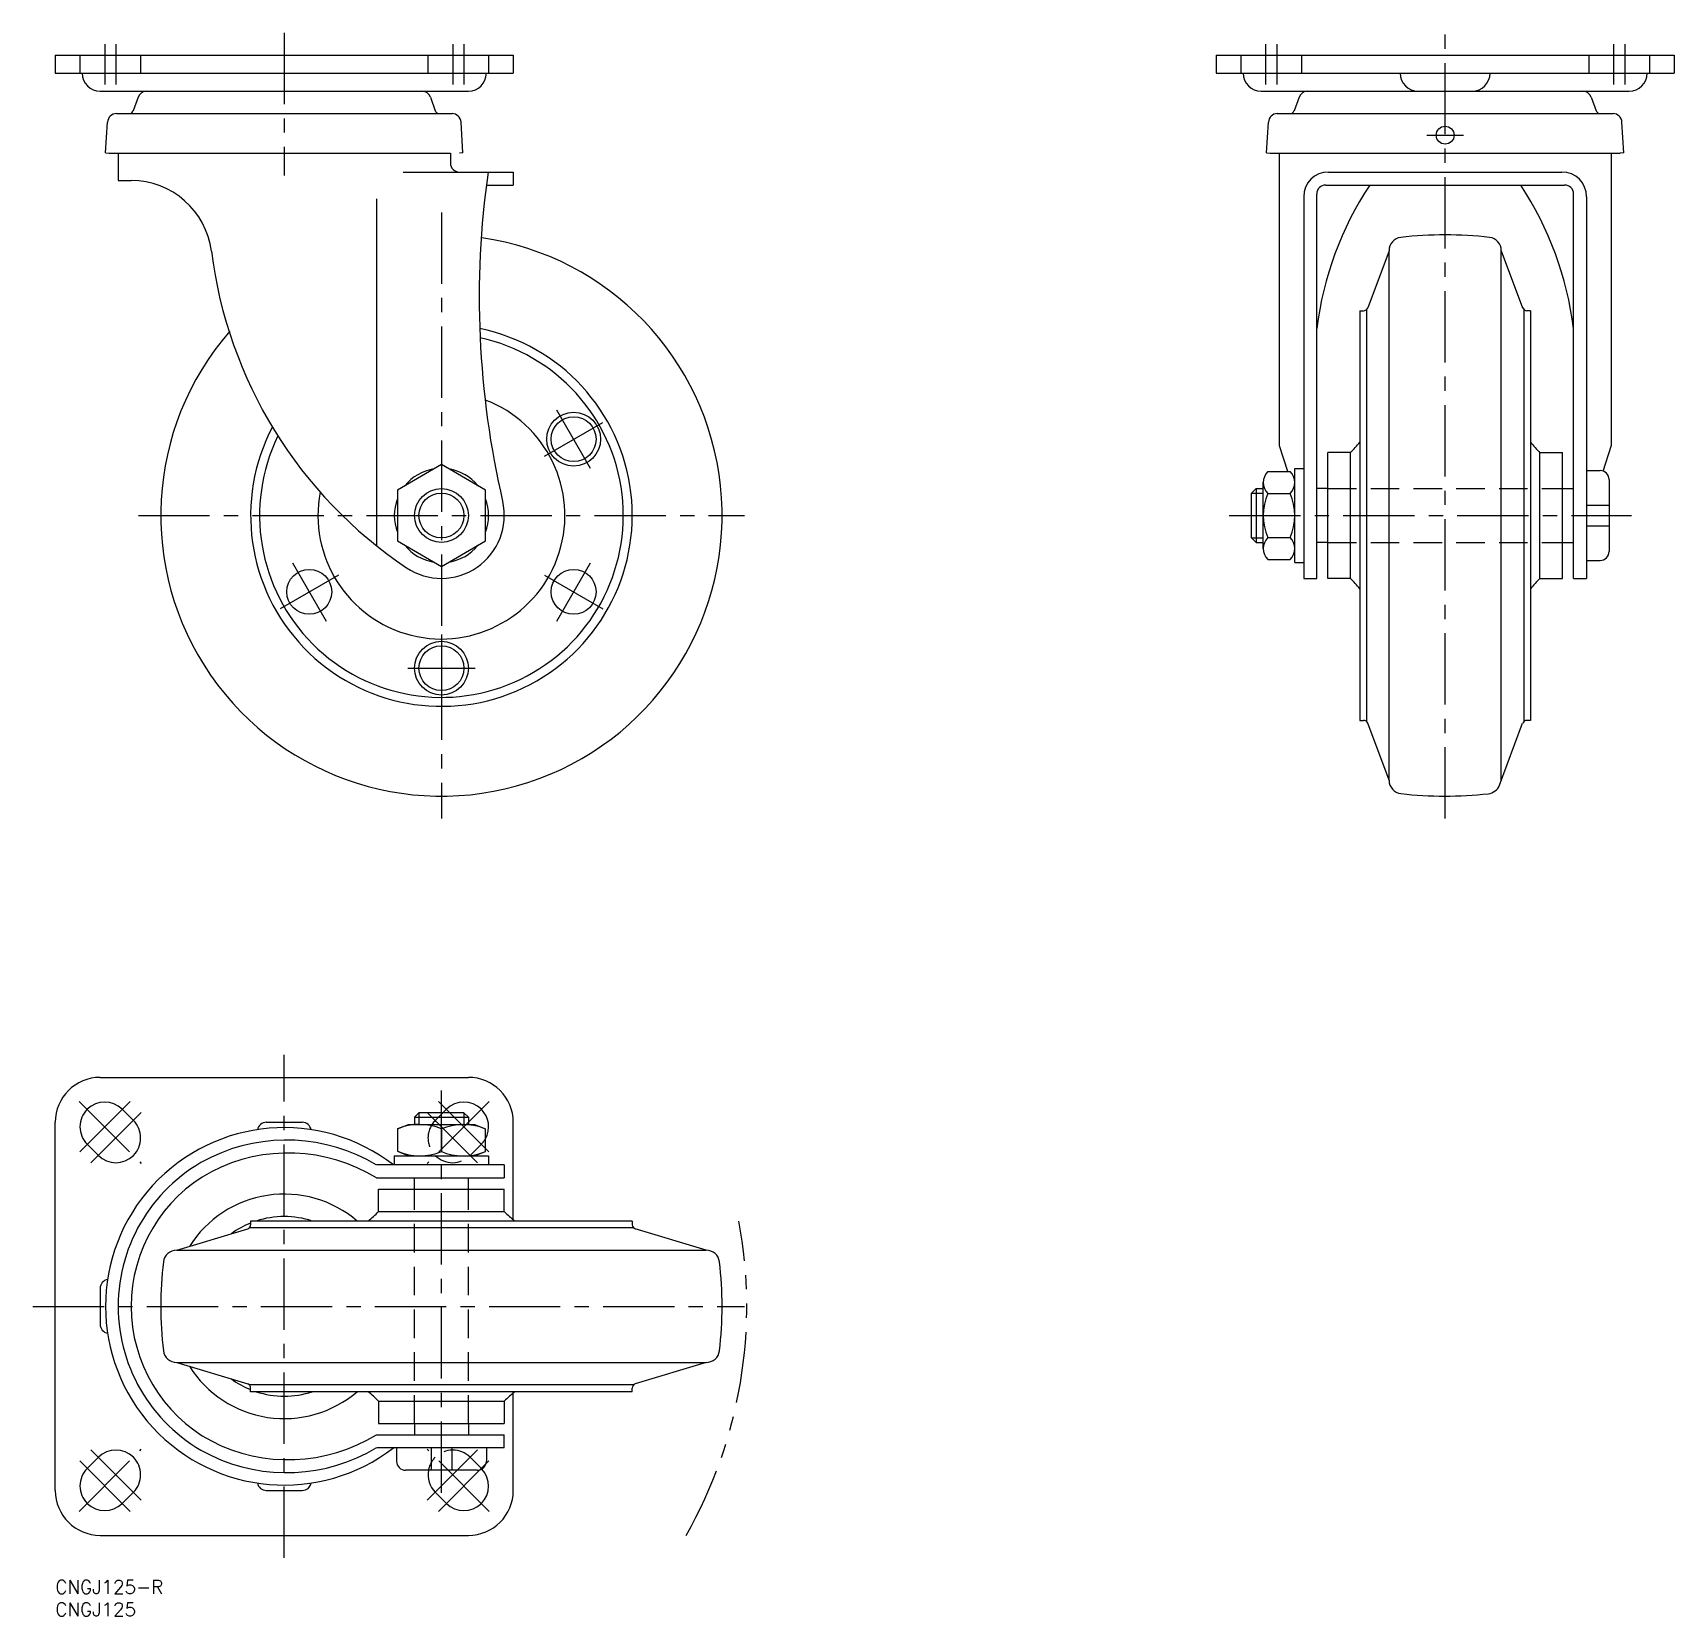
# Model space of a CAD drawing. Extents: x -5 to 361, y -8 to 345.
import ezdxf

# ---------------------------------------------------------------- set-up
doc = ezdxf.new("R2010")
doc.units = 0
doc.header["$LTSCALE"] = 0.5
for name, pattern in [('CENTER', [50.8, 31.75, -6.35, 6.35, -6.35]), ('DASHED', [19.05, 12.7, -6.35]), ('PHANTOM', [63.5, 31.75, -6.35, 6.35, -6.35, 6.35, -6.35])]:
    doc.linetypes.add(name, pattern=pattern)
doc.layers.get('0').update_dxf_attribs({"linetype": 'CONTINUOUS'})
for name, color, linetype in [('MSM_CENTER', 1, 'CENTER'), ('MSM_CONTINUOUS', 7, 'CONTINUOUS'), ('MSM_DASHED', 4, 'DASHED'), ('MSM_IMAGINARY', 6, 'PHANTOM'), ('MSM_NARROW', 5, 'CONTINUOUS'), ('MSM_PART_NUMBER', 7, 'CONTINUOUS')]:
    doc.layers.add(name, color=color, linetype=linetype)
doc.styles.get("Standard").update_dxf_attribs({"font": 'txt.shx', "height": 3, "bigfont": 'bigfont.shx'})

# ---------------------------------------------------------------- blocks, each defined once
blk = doc.blocks.new('*U2')
at = {"layer": 'MSM_PART_NUMBER'}
blk.add_text('CNGJ125-R', height=3, dxfattribs=at).set_placement((0, -3))
blk = doc.blocks.new('*U3')
at = {"layer": 'MSM_PART_NUMBER'}
blk.add_text('CNGJ125', height=3, dxfattribs=at).set_placement((0, -8))

msp = doc.modelspace()

# ---------------------------------------------------------------- linework, layer by layer
for centre, radius, start, end in [((283.53, 308.13), 5.5, 90, 180), ((282.93, 308.73), 2, 90, 180), ((55, 100), 2, 10.0253, 90), ((55, 22), 2, 270, 349.9747)]:
    msp.add_arc(centre, radius, start, end)
at = {"layer": 'MSM_CENTER'}
for p, q in [((51, 344.63), (51, 312.83)), ((309.53, 169.63), (309.53, 344.63)), ((11, 342.13), (11, 333.13)), ((13.5, 342.13), (13.5, 333.13)), ((88.5, 342.13), (88.5, 333.13)), ((91, 342.13), (91, 333.13)), ((269.53, 342.13), (269.53, 333.13)), ((272.03, 342.13), (272.03, 333.13)), ((347.03, 342.13), (347.03, 333.13)), ((349.53, 342.13), (349.53, 333.13)), ((305.47, 321.83), (313.65, 321.83)), ((86, 304.63), (86, 169.63)), ((119.19, 247.63), (111.69, 260.62)), ((108.95, 250.38), (121.94, 257.88)), ((18.5, 237.13), (153.5, 237.13)), ((261.43, 237.13), (351.03, 237.13)), ((63.05, 223.88), (50.06, 216.38)), ((52.81, 226.62), (60.31, 213.63)), ((108.95, 223.88), (121.94, 216.38)), ((111.69, 213.63), (119.19, 226.62)), ((86, 210.63), (86, 195.63)), ((78.5, 203.13), (93.5, 203.13)), ((51, 5), (51, 117)), ((16.66, 106.66), (5.34, 95.34)), ((5.34, 106.66), (19.16, 92.84)), ((96.66, 106.66), (82.84, 92.84)), ((85.34, 106.66), (96.66, 95.34)), ((86, 19.5), (86, 109.1)), ((19.16, 104.16), (7.84, 92.84)), ((82.84, 104.16), (94.16, 92.84)), ((-5, 61), (153.5, 61)), ((5.34, 15.34), (19.16, 29.16)), ((16.66, 15.34), (5.34, 26.66)), ((19.16, 17.84), (7.84, 29.16)), ((82.84, 17.84), (94.16, 29.16)), ((96.66, 15.34), (82.84, 29.16)), ((85.34, 15.34), (96.66, 26.66))]:
    msp.add_line(p, q, dxfattribs=at)
at = {"layer": 'MSM_CONTINUOUS'}
for p, q in [((0, 339.63), (102, 339.63)), ((0, 339.63), (0, 335.63)), ((102, 339.63), (102, 335.63)), ((258.53, 339.63), (360.53, 339.63)), ((258.53, 339.63), (258.53, 335.63)), ((360.53, 339.63), (360.53, 335.63)), ((0, 335.63), (102, 335.63)), ((258.53, 335.63), (360.53, 335.63)), ((10, 331.63), (92, 331.63)), ((18.46, 330.3), (17.38, 327.29)), ((83.54, 330.3), (84.62, 327.29)), ((268.53, 331.63), (350.53, 331.63)), ((276.99, 330.3), (275.92, 327.29)), ((342.07, 330.3), (343.15, 327.29)), ((13.63, 326.63), (88.37, 326.63)), ((272.03, 326.63), (346.91, 326.63)), ((11.2, 317.88), (11.63, 324.75)), ((90.8, 317.88), (90.37, 324.75)), ((269.73, 317.88), (270.16, 324.75)), ((349.33, 317.88), (348.9, 324.75)), ((11.2, 317.88), (12, 317.83)), ((12, 317.83), (88, 317.83)), ((14, 317.83), (14, 311.73)), ((88, 317.83), (88, 315.63)), ((90.8, 317.88), (90, 317.83)), ((269.73, 317.88), (270.53, 317.83)), ((270.53, 317.83), (348.53, 317.83)), ((272.53, 317.83), (272.53, 252.69)), ((346.53, 317.83), (346.53, 252.69)), ((349.33, 317.88), (348.53, 317.83)), ((14, 311.73), (16.9, 311.73)), ((77.5, 313.63), (102, 313.63)), ((96, 310.73), (102, 310.73)), ((102, 313.63), (102, 310.73)), ((282.93, 310.73), (336.13, 310.73)), ((283.53, 313.63), (335.53, 313.63)), ((71.5, 307.63), (71.5, 230.42)), ((278.03, 308.13), (278.03, 223.13)), ((280.93, 223.13), (280.93, 308.73)), ((338.13, 223.13), (338.13, 308.73)), ((341.03, 308.13), (341.03, 223.13)), ((297.03, 296.09), (292.28, 283.4)), ((297.03, 178.17), (297.03, 296.09)), ((322.03, 296.09), (326.79, 283.4)), ((322.03, 178.17), (322.03, 296.09)), ((290.53, 282.75), (291.34, 282.75)), ((290.53, 282.75), (290.53, 191.51)), ((292.03, 283.03), (292.03, 191.23)), ((327.03, 283.03), (327.03, 191.23)), ((328.53, 282.75), (327.73, 282.75)), ((328.53, 282.75), (328.53, 191.51)), ((272.53, 252.69), (274.41, 247.03)), ((346.53, 252.69), (344.62, 246.94)), ((283.43, 223.13), (283.43, 251.13)), ((288.43, 251.13), (283.43, 251.13)), ((288.43, 223.13), (288.43, 251.13)), ((330.63, 223.13), (330.63, 251.13)), ((330.63, 251.13), (335.63, 251.13)), ((335.63, 223.13), (335.63, 251.13)), ((86, 248.46), (76.19, 242.79)), ((95.81, 242.79), (86, 248.46)), ((270.03, 246.93), (275.03, 246.94)), ((276.03, 226.63), (276.03, 247.63)), ((276.03, 247.63), (278.03, 247.63)), ((341.03, 247.13), (344.03, 247.13)), ((346.03, 245.13), (346.03, 229.13)), ((76.19, 242.79), (76.19, 231.46)), ((95.81, 231.46), (95.81, 242.79)), ((267.43, 243.13), (266.43, 242.13)), ((266.43, 232.13), (266.43, 242.13)), ((267.43, 243.13), (267.43, 231.13)), ((267.43, 243.13), (269.03, 243.13)), ((269.03, 229.77), (269.03, 244.48)), ((270.03, 242.04), (275.03, 242.04)), ((283.43, 243.13), (280.93, 243.13)), ((335.63, 243.13), (338.13, 243.13)), ((341.03, 239.41), (346.03, 239.41)), ((341.03, 234.84), (346.03, 234.84)), ((76.19, 231.46), (86, 225.8)), ((86, 225.8), (95.81, 231.46)), ((266.43, 232.13), (267.43, 231.13)), ((267.43, 231.13), (269.03, 231.13)), ((270.03, 232.22), (275.03, 232.22)), ((283.43, 231.13), (280.93, 231.13)), ((335.63, 231.13), (338.13, 231.13)), ((270.03, 227.33), (275.03, 227.32)), ((341.03, 227.13), (344.03, 227.13)), ((276.03, 226.63), (278.03, 226.63)), ((278.03, 223.13), (280.93, 223.13)), ((288.43, 223.13), (283.43, 223.13)), ((330.63, 223.13), (335.63, 223.13)), ((338.13, 223.13), (341.03, 223.13)), ((290.53, 191.51), (291.34, 191.51)), ((297.03, 178.17), (292.28, 190.86)), ((321.63, 177.1), (326.79, 190.86)), ((328.53, 191.51), (327.73, 191.51)), ((10, 112), (92, 112)), ((14.89, 104.89), (17.39, 102.39)), ((80, 103.1), (81, 104.1)), ((80, 103.1), (92, 103.1)), ((80, 103.1), (80, 101.5)), ((91, 104.1), (81, 104.1)), ((87.11, 104.89), (86.32, 104.1)), ((91, 104.1), (92, 103.1)), ((92, 103.1), (92, 101.5)), ((0, 20), (0, 102)), ((47, 102), (55, 102)), ((76.18, 100.56), (78.65, 101.5)), ((76.18, 100.56), (76.19, 95.55)), ((78.65, 101.5), (93.35, 101.5)), ((86, 100.5), (85.98, 95.5)), ((93.35, 101.5), (95.8, 100.5)), ((95.8, 95.5), (95.8, 100.5)), ((102, 80.28), (102, 102)), ((7.11, 97.11), (9.61, 94.61)), ((76.18, 95.55), (78.65, 94.5)), ((93.35, 94.5), (95.8, 95.5)), ((100, 92.5), (71.5, 92.5)), ((100, 92.5), (72, 92.5)), ((75.5, 94.5), (96.5, 94.5)), ((75.5, 94.5), (75.5, 92.5)), ((96.5, 94.5), (96.5, 92.5)), ((96.5, 94.5), (96.5, 92.5)), ((100, 92.5), (100, 89.6)), ((71.5, 89.6), (100, 89.6)), ((80, 87.1), (80, 89.6)), ((92, 87.1), (92, 89.6)), ((72, 87.1), (100, 87.1)), ((72, 82.1), (72, 87.1)), ((100, 82.1), (100, 87.1)), ((72, 82.1), (100, 82.1)), ((27.04, 73.5), (42.85, 78.26)), ((128.78, 78.5), (43.22, 78.5)), ((128.5, 80), (43.5, 80)), ((43.5, 80), (43.5, 79.19)), ((128.5, 80), (128.5, 79.19)), ((144.96, 73.5), (129.15, 78.26)), ((27.04, 73.5), (144.96, 73.5)), ((10, 65), (10, 57)), ((27.04, 48.5), (144.96, 48.5)), ((27.04, 48.5), (42.85, 43.74)), ((144.96, 48.5), (129.15, 43.74)), ((128.78, 43.5), (43.22, 43.5)), ((43.5, 42), (43.5, 42.81)), ((128.5, 42), (43.5, 42)), ((102, 20), (102, 41.72)), ((128.5, 42), (128.5, 42.81)), ((72, 39.9), (100, 39.9)), ((72, 39.9), (72, 34.9)), ((100, 39.9), (100, 34.9)), ((72, 34.9), (100, 34.9)), ((80, 34.9), (80, 32.4)), ((92, 34.9), (92, 32.4)), ((71.5, 32.4), (100, 32.4)), ((100, 29.5), (71.5, 29.5)), ((76, 29.5), (76, 26.5)), ((83.71, 29.5), (83.71, 24.5)), ((88.28, 29.5), (88.28, 24.5)), ((96, 29.5), (96, 26.5)), ((100, 29.5), (100, 32.4)), ((7.11, 24.89), (9.61, 27.39)), ((94, 24.5), (78, 24.5)), ((14.89, 17.11), (17.39, 19.61)), ((47, 20), (55, 20)), ((87.11, 17.11), (84.61, 19.61)), ((10, 10), (92, 10))]:
    msp.add_line(p, q, dxfattribs=at)
for centre, radius in [((309.53, 321.83), 2), ((115.44, 254.13), 6), ((115.44, 254.13), 5), ((86, 237.13), 6), ((56.56, 220.13), 5), ((115.44, 220.13), 5), ((86, 203.13), 6), ((86, 203.13), 5)]:
    msp.add_circle(centre, radius, dxfattribs=at)
for centre, radius, start, end in [((10, 335.63), 4, 180, 270), ((92, 335.63), 4, 270, 0), ((268.53, 335.63), 4, 180, 270), ((303.53, 335.63), 4, 180, 270), ((315.53, 335.63), 4, 270, 0), ((350.53, 335.63), 4, 270, 0), ((20.34, 329.63), 2, 90.0001, 160.287), ((81.65, 329.63), 2, 19.7131, 90.0007), ((278.88, 329.63), 2, 90.0001, 160.287), ((340.19, 329.63), 2, 19.7131, 90.0007), ((13.63, 324.63), 2, 89.9995, 176.424), ((16.44, 327.63), 1, 270, 340.289), ((85.56, 327.63), 1, 199.711, 270), ((88.37, 324.63), 2, 3.5763, 90), ((272.16, 324.63), 2, 89.9995, 176.424), ((274.97, 327.63), 1, 270, 340.289), ((344.09, 327.63), 1, 199.711, 270), ((346.91, 324.63), 2, 3.5763, 89.9997), ((90, 315.63), 2, 180, 270), ((16.9, 293.73), 18, 7.1944, 90), ((294.42, 285.66), 200, 171.963, 193.109), ((355.16, 269.55), 74.79, 146.599, 172.927), ((263.91, 269.55), 74.79, 7.0732, 33.401), ((335.53, 308.13), 5.5, 0, 90), ((336.13, 308.73), 2, 0, 90), ((86, 237.13), 62.5, 138.971, 81.7391), ((300.03, 296.09), 3, 97.727, 180), ((309.53, 212.94), 86.69, 83.4405, 96.5595), ((319.03, 296.09), 3, 0, 82.273), ((133.97, 308.51), 100, 187.194, 236.096), ((291.34, 283.75), 1, 270, 339.4494), ((327.73, 283.75), 1, 200.5514, 269.9999), ((86, 237.13), 42.5, 152.361, 78.4047), ((86, 237.13), 40.5, 154.0482, 77.7054), ((86, 237.13), 27.5, 169.0902, 69.2823), ((259.8, 279.07), 40, 315.6973, 320.189), ((359.26, 279.06), 40, 219.8084, 224.3), ((86, 237.13), 10.5, 99.1849, 140.8151), ((86, 237.13), 10.5, 39.1849, 80.8151), ((272.52, 244.48), 3.49, 135.5311, 224.469), ((272.52, 244.49), 3.51, 315.654, 44.346), ((344.03, 245.13), 2, 0, 90), ((281.57, 237.13), 12.54, 156.9652, 203.035), ((263.49, 237.13), 12.54, 336.965, 23.035), ((86, 237.13), 10.5, 159.1849, 200.8151), ((86, 237.13), 14, 236.096, 13.109), ((86, 237.13), 10.5, 339.1849, 20.8151), ((86, 237.13), 10.5, 219.1849, 260.8151), ((86, 237.13), 10.5, 279.1849, 320.8151), ((272.52, 229.77), 3.49, 135.5311, 224.469), ((272.52, 229.78), 3.51, 315.654, 44.346), ((344.03, 229.13), 2, 270, 0), ((259.8, 195.19), 40, 39.811, 44.3027), ((359.26, 195.19), 40, 135.7, 140.1917), ((291.34, 190.51), 1, 20.5514, 89.9999), ((327.73, 190.51), 1, 90.0001, 159.4486), ((300.03, 178.17), 3, 180, 263.4436), ((318.82, 178.15), 3, 276.41, 339.4486), ((309.53, 260.83), 86.2, 263.4436, 276.41), ((10, 102), 10, 90, 180), ((92, 102), 10, 0, 90), ((11, 101), 5.5, 45, 134.9977), ((91, 101), 5.5, 45.0023, 135), ((11, 101), 5.5, 134.9977, 225), ((13.5, 98.5), 5.5, 314.9977, 45), ((91, 101), 5.5, 330.9199, 45.0023), ((51, 61), 39.8, 52.3249, 307.6751), ((47, 100), 2, 90, 169.9747), ((81.02, 88.99), 12.54, 66.628, 112.6978), ((90.9, 88.99), 12.51, 68.5973, 113.0672), ((51.5, 59.09), 38.94, 59.0969, 115.4659), ((51.91, 57.84), 37.31, 58.3263, 117.3605), ((81.15, 107.07), 12.54, 246.7014, 246.7136), ((81.15, 107.07), 12.54, 247.0219, 292.698), ((90.89, 107.05), 12.55, 246.9684, 291.4404), ((13.5, 98.5), 5.5, 225, 314.9977), ((51, 61), 37, 116.0379, 243.9621), ((51, 61), 34.1, 118.4438, 241.5562), ((51, 61), 25, 49.4642, 147.7266), ((51, 61), 20, 71.8051, 108.1949), ((44.06, 110.73), 40, 309.8081, 314.3), ((127.94, 110.73), 40, 225.7, 230.1919), ((51, 61), 20, 112.0243, 126.0725), ((42.5, 79.19), 1, 290.5506, 0), ((129.5, 79.19), 1, 180, 249.4494), ((27.04, 70.5), 3, 90, 172.273), ((144.96, 70.5), 3, 7.727, 90), ((110.19, 61), 86.69, 173.4405, 186.5595), ((61.81, 61), 86.69, 353.4405, 6.5595), ((12, 65), 2, 100.0253, 180), ((12, 57), 2, 180, 259.9747), ((27.04, 51.5), 3, 187.727, 270), ((51, 61), 25, 212.2735, 310.5356), ((144.96, 51.5), 3, 270, 352.273), ((51, 61), 20, 233.9287, 247.9758), ((42.5, 42.81), 1, 0.0001, 69.4486), ((51, 61), 20, 251.8052, 288.1945), ((44.06, 11.27), 40, 53.6771, 53.6772), ((44.06, 11.27), 40, 45.7, 50.1917), ((127.94, 11.27), 40, 129.8085, 134.3), ((127.94, 11.27), 40, 126.3228, 126.3232), ((129.5, 42.81), 1, 110.5514, 179.9999), ((51.91, 64.16), 37.31, 242.6395, 301.6737), ((51.5, 62.91), 38.94, 244.5341, 300.9031), ((13.5, 23.5), 5.5, 45.0023, 135), ((13.5, 23.5), 5.5, 315, 45.0023), ((78, 26.5), 2, 180, 270), ((94, 26.5), 2, 270, 0), ((11, 21), 5.5, 135, 225.0023), ((88.5, 23.5), 5.5, 169.5243, 225), ((91, 21), 5.5, 314.9977, 43.2772), ((10, 20), 10, 180, 270), ((47, 22), 2, 190.0253, 270), ((92, 20), 10, 270, 0), ((11, 21), 5.5, 225.0023, 315), ((91, 21), 5.5, 225, 314.9977)]:
    msp.add_arc(centre, radius, start, end, dxfattribs=at)
at = {"layer": 'MSM_DASHED'}
for p, q in [((5.5, 339.63), (5.5, 335.63)), ((19, 339.63), (19, 335.63)), ((83, 339.63), (83, 335.63)), ((96.5, 339.63), (96.5, 335.63)), ((264.03, 339.63), (264.03, 335.63)), ((277.53, 339.63), (277.53, 335.63)), ((341.53, 339.63), (341.53, 335.63)), ((355.03, 339.63), (355.03, 335.63)), ((283.43, 243.13), (335.63, 243.13)), ((283.43, 231.13), (335.63, 231.13)), ((86.32, 104.1), (84.61, 102.39)), ((94.89, 97.11), (92.39, 94.61)), ((80, 34.9), (80, 87.1)), ((92, 34.9), (92, 87.1)), ((94.89, 24.89), (92.39, 27.39))]:
    msp.add_line(p, q, dxfattribs=at)
for centre, start, end in [((88.5, 98.5), 135, 225.0023), ((91, 101), 315, 330.9166), ((88.5, 98.5), 225.0023, 315), ((88.5, 23.5), 134.9977, 169.5243), ((88.5, 23.5), 45, 134.9977), ((91, 21), 43.2772, 45)]:
    msp.add_arc(centre, 5.5, start, end, dxfattribs=at)
at = {"layer": 'MSM_IMAGINARY'}
msp.add_arc((51, 61), 103, 330.3206, 10.63, dxfattribs=at)
at = {"layer": 'MSM_NARROW'}
for p, q in [((266.43, 242.13), (269.03, 242.13)), ((266.43, 232.13), (269.03, 232.13)), ((81, 104.1), (81, 101.5)), ((91, 104.1), (91, 101.5))]:
    msp.add_line(p, q, dxfattribs=at)
msp.add_circle((86, 237.13), 5, dxfattribs=at)

# ---------------------------------------------------------------- block references
at = {"layer": 'MSM_CONTINUOUS'}
for name in ['*U2', '*U3']:
    msp.add_blockref(name, (0, 0), dxfattribs=at)

doc.saveas('drawing.dxf')
